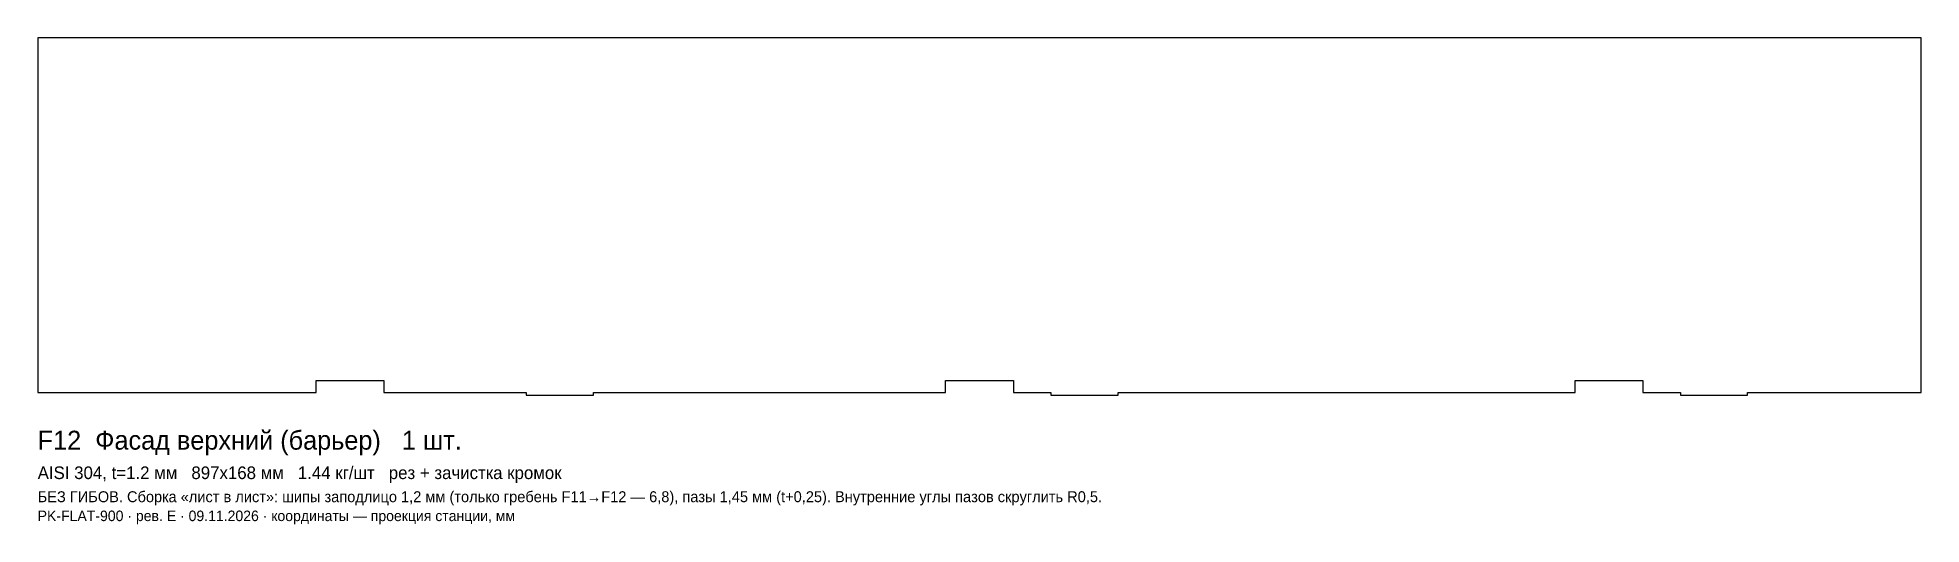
# Model space of a CAD drawing. Header units: millimetres. Extents: x 0 to 898, y -63 to 169.
import ezdxf

# ---------------------------------------------------------------- set-up
doc = ezdxf.new("R2010")
doc.units = ezdxf.units.MM
doc.layers.add('CUT', color=7, linetype='Continuous')
doc.layers.add('INFO', color=3, linetype='Continuous')

msp = doc.modelspace()

# ---------------------------------------------------------------- linework, layer by layer
at = {"layer": 'CUT'}
msp.add_lwpolyline([(132.675, 0), (132.675, 5.725), (164.925, 5.725), (164.925, 0), (232.8, 0), (232.8, -1.2), (264.8, -1.2), (264.8, 0), (432.675, 0), (432.675, 5.725), (464.925, 5.725), (464.925, 0), (482.8, 0), (482.8, -1.2), (514.8, -1.2), (514.8, 0), (732.675, 0), (732.675, 5.725), (764.925, 5.725), (764.925, 0), (782.8, 0), (782.8, -1.2), (814.8, -1.2), (814.8, 0), (897.6, 0), (897.6, 168.8), (0, 168.8), (0, 0)], close=True, dxfattribs=at)

# ---------------------------------------------------------------- texts
at = {"layer": 'INFO'}
for s, height, p in [('F12  Фасад верхний (барьер)   1 шт.', 9, (0, -27.2)), ('AISI 304, t=1.2 мм   897x168 мм   1.44 кг/шт   рез + зачистка кромок', 6, (0, -41.2)), ('БЕЗ ГИБОВ. Сборка «лист в лист»: шипы заподлицо 1,2 мм (только гребень F11→F12 — 6,8), пазы 1,45 мм (t+0,25). Внутренние углы пазов скруглить R0,5.', 5.2, (0, -52.2)), ('PK-FLAT-900 · рев. E · 09.11.2026 · координаты — проекция станции, мм', 5, (0, -61.2))]:
    msp.add_text(s, height=height, dxfattribs=at).set_placement(p)

doc.saveas('drawing.dxf')
